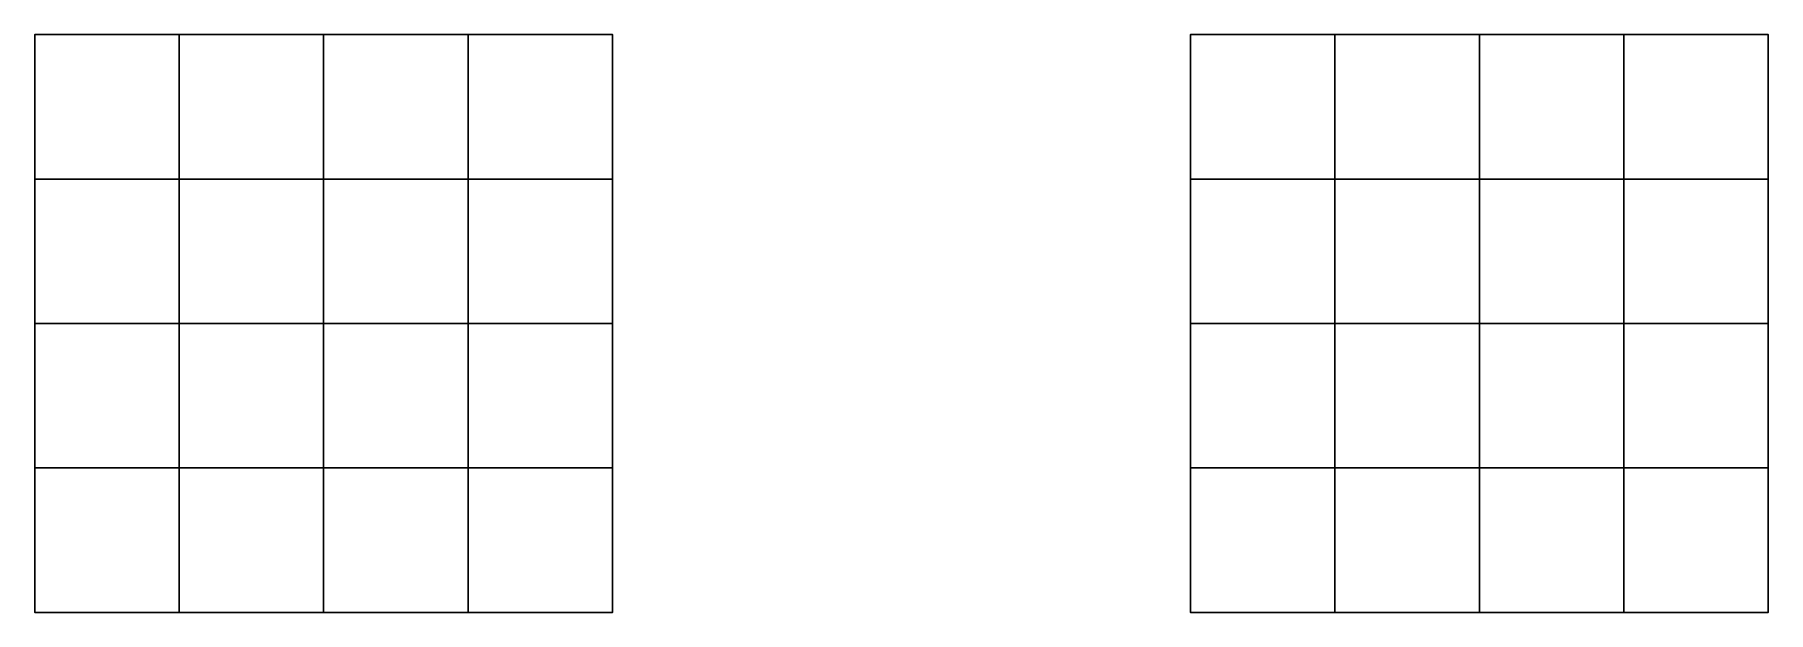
# Model space of a CAD drawing. Header units: metres. Extents: x 15 to 45, y -5 to 5.
import ezdxf

# ---------------------------------------------------------------- set-up
doc = ezdxf.new("R2010")
doc.units = ezdxf.units.M

msp = doc.modelspace()

# ---------------------------------------------------------------- linework, layer by layer
at = {"color": 5}
for points in [[(35, 5, -5), (37.5, 5, -5), (37.5, 2.5, -5), (35, 2.5, -5)], [(35, 5, -5), (35, 5, -2.5), (37.5, 5, -2.5), (37.5, 5, -5)], [(35, 5), (37.5, 5), (37.5, 5, -2.5), (35, 5, -2.5)], [(35, 5, 5), (37.5, 5, 5), (37.5, 5, 2.5), (35, 5, 2.5)], [(35, 5), (35, 5, 2.5), (37.5, 5, 2.5), (37.5, 5)], [(35, 5, 5), (35, 5, 2.5), (35, 2.5, 2.5), (35, 2.5, 5)], [(35, 5), (35, 2.5), (35, 2.5, 2.5), (35, 5, 2.5)], [(35, 5, -5), (35, 2.5, -5), (35, 2.5, -2.5), (35, 5, -2.5)], [(35, 5), (35, 5, -2.5), (35, 2.5, -2.5), (35, 2.5)], [(35, 5, 5), (35, 2.5, 5), (37.5, 2.5, 5), (37.5, 5, 5)], [(40, 5, -5), (40, 2.5, -5), (37.5, 2.5, -5), (37.5, 5, -5)], [(40, 5), (40, 5, -2.5), (37.5, 5, -2.5), (37.5, 5)], [(40, 5, -5), (37.5, 5, -5), (37.5, 5, -2.5), (40, 5, -2.5)], [(40, 5, 5), (40, 5, 2.5), (37.5, 5, 2.5), (37.5, 5, 5)], [(40, 5), (37.5, 5), (37.5, 5, 2.5), (40, 5, 2.5)], [(40, 5, 5), (37.5, 5, 5), (37.5, 2.5, 5), (40, 2.5, 5)], [(40, 5, -5), (42.5, 5, -5), (42.5, 2.5, -5), (40, 2.5, -5)], [(40, 5), (40, 5, 2.5), (42.5, 5, 2.5), (42.5, 5)], [(40, 5, 5), (42.5, 5, 5), (42.5, 5, 2.5), (40, 5, 2.5)], [(40, 5, -5), (40, 5, -2.5), (42.5, 5, -2.5), (42.5, 5, -5)], [(40, 5), (42.5, 5), (42.5, 5, -2.5), (40, 5, -2.5)], [(40, 5, 5), (40, 2.5, 5), (42.5, 2.5, 5), (42.5, 5, 5)], [(45, 5, -5), (45, 2.5, -5), (42.5, 2.5, -5), (42.5, 5, -5)], [(45, 5, 5), (45, 5, 2.5), (42.5, 5, 2.5), (42.5, 5, 5)], [(45, 5), (42.5, 5), (42.5, 5, 2.5), (45, 5, 2.5)], [(45, 5, -5), (42.5, 5, -5), (42.5, 5, -2.5), (45, 5, -2.5)], [(45, 5), (45, 5, -2.5), (42.5, 5, -2.5), (42.5, 5)], [(45, 5, 5), (42.5, 5, 5), (42.5, 2.5, 5), (45, 2.5, 5)], [(45, 5, -5), (45, 5, -2.5), (45, 2.5, -2.5), (45, 2.5, -5)], [(45, 5), (45, 2.5), (45, 2.5, -2.5), (45, 5, -2.5)], [(45, 5, 5), (45, 2.5, 5), (45, 2.5, 2.5), (45, 5, 2.5)], [(45, 5), (45, 5, 2.5), (45, 2.5, 2.5), (45, 2.5)], [(35, 0, -5), (35, 2.5, -5), (37.5, 2.5, -5), (37.5, 0, -5)], [(35, 0), (35, 0, 2.5), (35, 2.5, 2.5), (35, 2.5)], [(35, 0, 5), (35, 2.5, 5), (35, 2.5, 2.5), (35, 0, 2.5)], [(35, 0, -5), (35, 0, -2.5), (35, 2.5, -2.5), (35, 2.5, -5)], [(35, 0), (35, 2.5), (35, 2.5, -2.5), (35, 0, -2.5)], [(35, 0, 5), (37.5, 0, 5), (37.5, 2.5, 5), (35, 2.5, 5)], [(40, 0, -5), (37.5, 0, -5), (37.5, 2.5, -5), (40, 2.5, -5)], [(40, 0, 5), (40, 2.5, 5), (37.5, 2.5, 5), (37.5, 0, 5)], [(40, 0, -5), (40, 2.5, -5), (42.5, 2.5, -5), (42.5, 0, -5)], [(40, 0, 5), (42.5, 0, 5), (42.5, 2.5, 5), (40, 2.5, 5)], [(45, 0, -5), (42.5, 0, -5), (42.5, 2.5, -5), (45, 2.5, -5)], [(45, 0, 5), (45, 2.5, 5), (42.5, 2.5, 5), (42.5, 0, 5)], [(45, 0), (45, 0, -2.5), (45, 2.5, -2.5), (45, 2.5)], [(45, 0, -5), (45, 2.5, -5), (45, 2.5, -2.5), (45, 0, -2.5)], [(45, 0, 5), (45, 0, 2.5), (45, 2.5, 2.5), (45, 2.5, 5)], [(45, 0), (45, 2.5), (45, 2.5, 2.5), (45, 0, 2.5)], [(35, 0, -5), (37.5, 0, -5), (37.5, -2.5, -5), (35, -2.5, -5)], [(35, 0), (35, 0, -2.5), (35, -2.5, -2.5), (35, -2.5)], [(35, 0, -5), (35, -2.5, -5), (35, -2.5, -2.5), (35, 0, -2.5)], [(35, 0, 5), (35, 0, 2.5), (35, -2.5, 2.5), (35, -2.5, 5)], [(35, 0), (35, -2.5), (35, -2.5, 2.5), (35, 0, 2.5)], [(35, 0, 5), (35, -2.5, 5), (37.5, -2.5, 5), (37.5, 0, 5)], [(40, 0, -5), (40, -2.5, -5), (37.5, -2.5, -5), (37.5, 0, -5)], [(40, 0, 5), (37.5, 0, 5), (37.5, -2.5, 5), (40, -2.5, 5)], [(40, 0, -5), (42.5, 0, -5), (42.5, -2.5, -5), (40, -2.5, -5)], [(40, 0, 5), (40, -2.5, 5), (42.5, -2.5, 5), (42.5, 0, 5)], [(45, 0, -5), (45, -2.5, -5), (42.5, -2.5, -5), (42.5, 0, -5)], [(45, 0, 5), (42.5, 0, 5), (42.5, -2.5, 5), (45, -2.5, 5)], [(45, 0, -5), (45, 0, -2.5), (45, -2.5, -2.5), (45, -2.5, -5)], [(45, 0), (45, -2.5), (45, -2.5, -2.5), (45, 0, -2.5)], [(45, 0), (45, 0, 2.5), (45, -2.5, 2.5), (45, -2.5)], [(45, 0, 5), (45, -2.5, 5), (45, -2.5, 2.5), (45, 0, 2.5)], [(35, -5, -5), (35, -2.5, -5), (37.5, -2.5, -5), (37.5, -5, -5)], [(35, -5, -5), (35, -5, -2.5), (35, -2.5, -2.5), (35, -2.5, -5)], [(35, -5), (35, -2.5), (35, -2.5, -2.5), (35, -5, -2.5)], [(35, -5, 5), (35, -2.5, 5), (35, -2.5, 2.5), (35, -5, 2.5)], [(35, -5), (35, -5, 2.5), (35, -2.5, 2.5), (35, -2.5)], [(35, -5, 5), (37.5, -5, 5), (37.5, -2.5, 5), (35, -2.5, 5)], [(40, -5, -5), (37.5, -5, -5), (37.5, -2.5, -5), (40, -2.5, -5)], [(40, -5, 5), (40, -2.5, 5), (37.5, -2.5, 5), (37.5, -5, 5)], [(40, -5, -5), (40, -2.5, -5), (42.5, -2.5, -5), (42.5, -5, -5)], [(40, -5, 5), (42.5, -5, 5), (42.5, -2.5, 5), (40, -2.5, 5)], [(45, -5, -5), (42.5, -5, -5), (42.5, -2.5, -5), (45, -2.5, -5)], [(45, -5, 5), (45, -2.5, 5), (42.5, -2.5, 5), (42.5, -5, 5)], [(45, -5, -5), (45, -2.5, -5), (45, -2.5, -2.5), (45, -5, -2.5)], [(45, -5), (45, -5, -2.5), (45, -2.5, -2.5), (45, -2.5)], [(45, -5, 5), (45, -5, 2.5), (45, -2.5, 2.5), (45, -2.5, 5)], [(45, -5), (45, -2.5), (45, -2.5, 2.5), (45, -5, 2.5)], [(35, -5, -5), (37.5, -5, -5), (37.5, -5, -2.5), (35, -5, -2.5)], [(35, -5), (35, -5, -2.5), (37.5, -5, -2.5), (37.5, -5)], [(35, -5, 5), (35, -5, 2.5), (37.5, -5, 2.5), (37.5, -5, 5)], [(35, -5), (37.5, -5), (37.5, -5, 2.5), (35, -5, 2.5)], [(40, -5, -5), (40, -5, -2.5), (37.5, -5, -2.5), (37.5, -5, -5)], [(40, -5), (37.5, -5), (37.5, -5, -2.5), (40, -5, -2.5)], [(40, -5), (40, -5, 2.5), (37.5, -5, 2.5), (37.5, -5)], [(40, -5, 5), (37.5, -5, 5), (37.5, -5, 2.5), (40, -5, 2.5)], [(40, -5), (40, -5, -2.5), (42.5, -5, -2.5), (42.5, -5)], [(40, -5, -5), (42.5, -5, -5), (42.5, -5, -2.5), (40, -5, -2.5)], [(40, -5, 5), (40, -5, 2.5), (42.5, -5, 2.5), (42.5, -5, 5)], [(40, -5), (42.5, -5), (42.5, -5, 2.5), (40, -5, 2.5)], [(45, -5, -5), (45, -5, -2.5), (42.5, -5, -2.5), (42.5, -5, -5)], [(45, -5), (42.5, -5), (42.5, -5, -2.5), (45, -5, -2.5)], [(45, -5, 5), (42.5, -5, 5), (42.5, -5, 2.5), (45, -5, 2.5)], [(45, -5), (45, -5, 2.5), (42.5, -5, 2.5), (42.5, -5)]]:
    msp.add_3dface(points, dxfattribs=at)

# ---------------------------------------------------------------- meshes
at = {"color": 3}
mesh = msp.add_polyface(dxfattribs=at)
corners = [(15, -5, -5), (15, -2.5, -5), (17.5, -2.5, -5), (17.5, -5, -5), (15, 0, -5), (17.5, 0, -5), (20, 0, -5), (20, -2.5, -5), (20, -5, -5), (15, 5, -5), (17.5, 5, -5), (17.5, 2.5, -5), (15, 2.5, -5), (20, 5, -5), (20, 2.5, -5), (25, 5, -5), (25, 2.5, -5), (22.5, 2.5, -5), (22.5, 5, -5), (25, 0, -5), (22.5, 0, -5), (25, -5, -5), (22.5, -5, -5), (22.5, -2.5, -5), (25, -2.5, -5), (25, -2.5, -2.5), (25, -5, -2.5), (25, 0, -2.5), (25, 0), (25, -2.5), (25, -5), (25, 5, -2.5), (25, 2.5, -2.5), (25, 5), (25, 2.5), (25, 5, 5), (25, 2.5, 5), (25, 2.5, 2.5), (25, 5, 2.5), (25, 0, 5), (25, 0, 2.5), (25, -5, 5), (25, -5, 2.5), (25, -2.5, 2.5), (25, -2.5, 5), (15, 5, -2.5), (17.5, 5, -2.5), (15, 5), (17.5, 5), (20, 5), (20, 5, -2.5), (15, 5, 5), (17.5, 5, 5), (17.5, 5, 2.5), (15, 5, 2.5), (20, 5, 5), (20, 5, 2.5), (22.5, 5, 2.5), (22.5, 5, 5), (22.5, 5), (22.5, 5, -2.5), (15, -5, -2.5), (15, -2.5, -2.5), (15, -5), (15, -2.5), (15, 0), (15, 0, -2.5), (15, -5, 5), (15, -2.5, 5), (15, -2.5, 2.5), (15, -5, 2.5), (15, 0, 5), (15, 0, 2.5), (15, 2.5, 2.5), (15, 2.5, 5), (15, 2.5), (15, 2.5, -2.5), (17.5, -5, -2.5), (20, -5, -2.5), (20, -5), (17.5, -5), (22.5, -5, -2.5), (22.5, -5), (22.5, -5, 5), (22.5, -5, 2.5), (20, -5, 5), (20, -5, 2.5), (17.5, -5, 2.5), (17.5, -5, 5), (17.5, -2.5, 5), (20, -2.5, 5), (20, 0, 5), (17.5, 0, 5), (22.5, -2.5, 5), (22.5, 0, 5), (22.5, 2.5, 5), (20, 2.5, 5), (17.5, 2.5, 5)]
mesh.append_faces([[corners[k] for k in face] for face in [(0, 1, 2, 3), (4, 5, 2, 1), (6, 7, 2, 5), (8, 3, 2, 7), (9, 10, 11, 12), (13, 14, 11, 10), (6, 5, 11, 14), (4, 12, 11, 5), (15, 16, 17, 18), (19, 20, 17, 16), (6, 14, 17, 20), (13, 18, 17, 14), (21, 22, 23, 24), (8, 7, 23, 22), (6, 20, 23, 7), (19, 24, 23, 20), (21, 24, 25, 26), (19, 27, 25, 24), (28, 29, 25, 27), (30, 26, 25, 29), (15, 31, 32, 16), (33, 34, 32, 31), (28, 27, 32, 34), (19, 16, 32, 27), (35, 36, 37, 38), (39, 40, 37, 36), (28, 34, 37, 40), (33, 38, 37, 34), (41, 42, 43, 44), (30, 29, 43, 42), (28, 40, 43, 29), (39, 44, 43, 40), (9, 45, 46, 10), (47, 48, 46, 45), (49, 50, 46, 48), (13, 10, 46, 50), (51, 52, 53, 54), (55, 56, 53, 52), (49, 48, 53, 56), (47, 54, 53, 48), (35, 38, 57, 58), (33, 59, 57, 38), (49, 56, 57, 59), (55, 58, 57, 56), (15, 18, 60, 31), (13, 50, 60, 18), (49, 59, 60, 50), (33, 31, 60, 59), (0, 61, 62, 1), (63, 64, 62, 61), (65, 66, 62, 64), (4, 1, 62, 66), (67, 68, 69, 70), (71, 72, 69, 68), (65, 64, 69, 72), (63, 70, 69, 64), (51, 54, 73, 74), (47, 75, 73, 54), (65, 72, 73, 75), (71, 74, 73, 72), (9, 12, 76, 45), (4, 66, 76, 12), (65, 75, 76, 66), (47, 45, 76, 75), (0, 3, 77, 61), (8, 78, 77, 3), (79, 80, 77, 78), (63, 61, 77, 80), (21, 26, 81, 22), (30, 82, 81, 26), (79, 78, 81, 82), (8, 22, 81, 78), (41, 83, 84, 42), (85, 86, 84, 83), (79, 82, 84, 86), (30, 42, 84, 82), (67, 70, 87, 88), (63, 80, 87, 70), (79, 86, 87, 80), (85, 88, 87, 86), (67, 88, 89, 68), (85, 90, 89, 88), (91, 92, 89, 90), (71, 68, 89, 92), (41, 44, 93, 83), (39, 94, 93, 44), (91, 90, 93, 94), (85, 83, 93, 90), (35, 58, 95, 36), (55, 96, 95, 58), (91, 94, 95, 96), (39, 36, 95, 94), (51, 74, 97, 52), (71, 92, 97, 74), (91, 96, 97, 92), (55, 52, 97, 96)]], dxfattribs={"color": 3})

doc.saveas('drawing.dxf')
